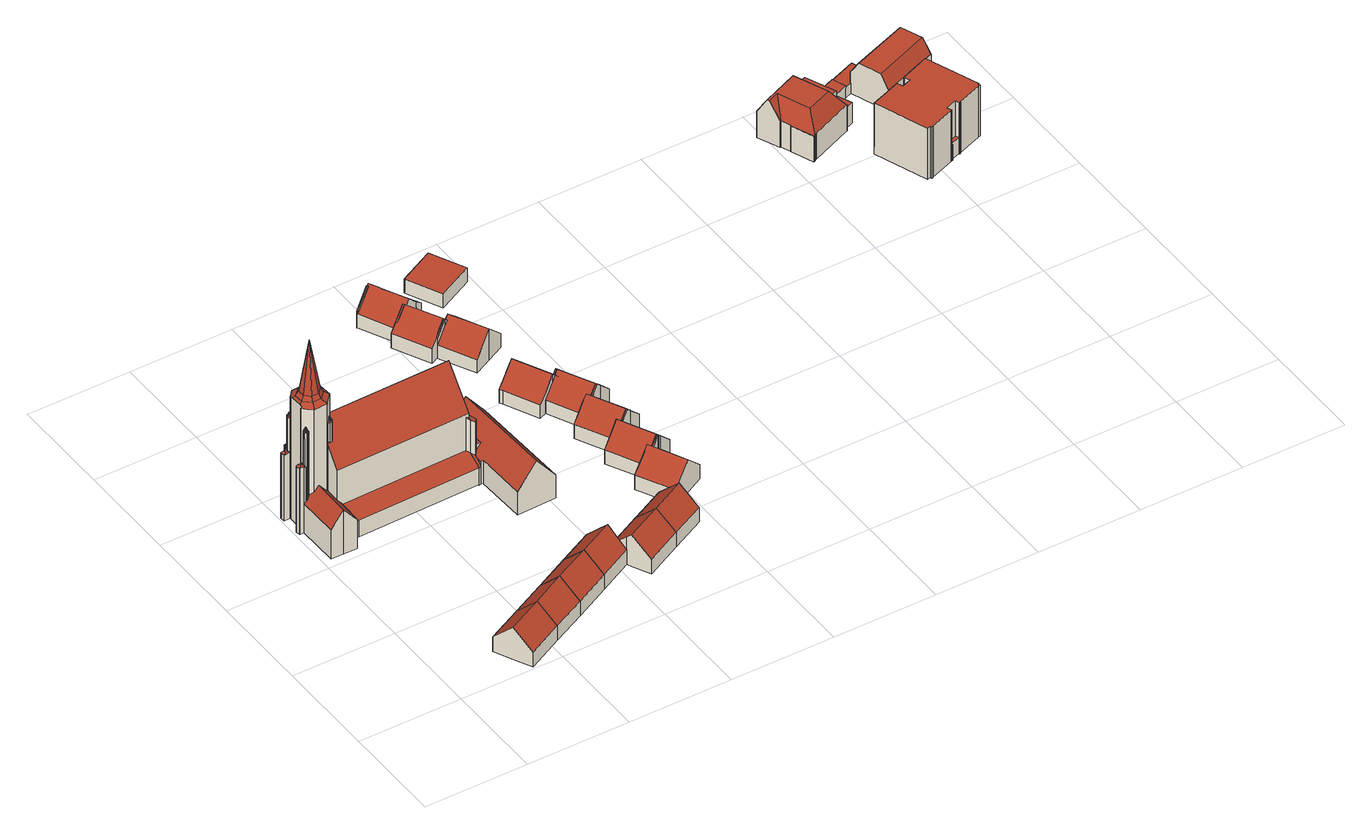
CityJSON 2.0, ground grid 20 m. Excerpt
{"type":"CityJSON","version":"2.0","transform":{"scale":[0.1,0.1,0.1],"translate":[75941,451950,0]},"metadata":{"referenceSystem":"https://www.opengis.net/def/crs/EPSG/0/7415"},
"CityObjects":{
"building1":{"type":"Building","attributes":{"Volume":294.52,"Dakoppervlakte":83.35,"Muuroppervlakte":123.21,"Vloeroppervlakte":59.95,"hoogte_Z_max_in_m_NAP":7.8,"GEB_DOEL":"woonfunctie","dateOfConstruction":"1976-01-01","measuredHeight":6.77},"geometry":[{"type":"Solid","lod":"2","boundaries":[[[[0,1,2,3,4,5]],[[6,7,8,9]],[[7,6,10,11]],[[0,5,11,10]],[[3,2,9,8]],[[9,2,1,6]],[[4,3,8,7,11,5]],[[1,0,10,6]]]],"semantics":{"surfaces":[{"type":"GroundSurface"},{"type":"RoofSurface"},{"type":"WallSurface"}],"values":[[0,1,1,2,2,2,2,2]]}}]},
"building2":{"type":"Building","attributes":{"Volume":281.11,"Dakoppervlakte":79.63,"Muuroppervlakte":120.94,"Vloeroppervlakte":57.27,"hoogte_Z_max_in_m_NAP":7.8,"GEB_DOEL":"woonfunctie","dateOfConstruction":"1976-01-01","measuredHeight":6.76},"geometry":[{"type":"Solid","lod":"2","boundaries":[[[[0,12,13,14,2,1]],[[15,16,6,9]],[[6,16,17,10]],[[2,14,15,9]],[[12,0,10,17]],[[10,0,1,6]],[[15,14,13,12,17,16]],[[1,2,9,6]]]],"semantics":{"surfaces":[{"type":"GroundSurface"},{"type":"RoofSurface"},{"type":"WallSurface"}],"values":[[0,1,1,2,2,2,2,2]]}}]},
"building3":{"type":"Building","attributes":{"Volume":6529.02,"Dakoppervlakte":745.97,"Muuroppervlakte":1691.98,"Vloeroppervlakte":453.78,"hoogte_Z_max_in_m_NAP":39.44,"GEB_DOEL":"bijeenkomstfunctie","dateOfConstruction":"1230-01-01","measuredHeight":38.16},"geometry":[{"type":"MultiSurface","lod":"2","boundaries":[[[18,19,20,21,22,23,24,25,26,27,28,29,30,31,32,33,34,35,36,37,38,39,40,41,42,43,44,45,46,47,48,49,50,51,52,53,54,55,56,57,58,59,60,61,62,63,64,65,66,67,68,69,70,71,72,73,74,75,76,77,78,79,80,81,82,83,84,85,86,87,88,89,90,91,92,93,94]],[[95,96,97,98,99,100,101,102,103,104,105,106,107]],[[108,109,110,111,112,113,114,115,116,117,118,119,120,121,122,101,100]],[[123,124,110,109,125,126,127,128,129,130,131,132,133]],[[134,135,136,137,138,139,140,141,142,143]],[[144,145,146,147]],[[148,149,150,151]],[[152,153,154,155,156,157,158,159,160,161]],[[162,163,164,165]],[[166,167,168,169]],[[170,171,172,173,174,175,176,177,178,179]],[[180,181,182,183]],[[184,185,186,187]],[[188,189,190,191,192,193,194,195,196,197]],[[198,199,200,201]],[[202,203,204,205]],[[206,207,208,209,210,211,212,213]],[[214,215,216,217,218]],[[219,220,221,222,223,224,225,226,227,228]],[[229,230,231,232]],[[233,234,235,236,237,238,239,240,241]],[[242,243,244,245]],[[246,247,248,249]],[[250,251,252,253,254,255,256]],[[257,258,259]],[[260,261,262,263]],[[264,265,261,260,266,267,268]],[[265,269,270,261]],[[271,272,273,274]],[[275,276,272,271]],[[277,276,275]],[[278,279,275,271]],[[280,281,282,262]],[[263,262,282,283,284,285,286,287,288]],[[269,277,270]],[[270,277,280]],[[270,280,262,261]],[[280,277,281]],[[272,265,264,273]],[[276,269,265,272]],[[276,277,269]],[[277,275,279]],[[281,277,289]],[[289,277,279]],[[281,289,290,282]],[[283,282,290,291]],[[290,289,279,278]],[[291,290,278,292,293,294]],[[278,271,274,292]],[[295,296,297,298]],[[295,299,296]],[[295,300,299]],[[301,302,303,300]],[[298,297,304,305]],[[306,307,308,309]],[[298,305,308,307]],[[310,306,309,311]],[[295,306,310]],[[307,306,295]],[[307,295,298]],[[301,310,311,302]],[[301,295,310]],[[295,301,300]],[[312,313,314,315]],[[316,317,318]],[[318,315,314,316]],[[319,320,321,317]],[[322,318,321]],[[321,318,317]],[[315,318,323]],[[323,324,312,315]],[[318,325,326]],[[323,318,326]],[[327,328,326,325]],[[323,326,328,324]],[[322,321,320,329]],[[325,322,329,327]],[[325,318,322]],[[330,331,332,333,334,335,336]],[[337,338,330,336,339]],[[340,341,342,343,344,332,331,345]],[[337,346,347,340,345,338]],[[338,345,331,330]],[[348,349,350,351]],[[352,353,354,355]],[[353,356,354]],[[353,357,356]],[[357,358,356]],[[356,358,350,349]],[[359,356,360]],[[359,360,361,362]],[[349,360,356]],[[348,361,360,349]],[[363,355,354,364]],[[363,364,359,362]],[[354,356,364]],[[356,359,364]],[[365,366,367,368,369,370,371,372]],[[373,374,375]],[[376,377,378,379]],[[380,381,382,383,384,374,373]],[[385,386,387,388,389,390]],[[390,389,383,382]],[[391,385,390,382,381]],[[389,388,384,383]],[[392,393,394,395,396]],[[397,395,398]],[[398,399,397]],[[400,401,402,403]],[[397,399,400,403]],[[404,405,406,407,408,409,410,411]],[[397,412,396]],[[408,407,397]],[[412,397,407]],[[392,396,412,413]],[[396,395,397]],[[408,397,403]],[[409,408,403,402]],[[367,414,415,416,368]],[[368,416,417,369]],[[418,419,420,421,422,423,424,425,426]],[[427,428,429,419,418,430,431,432,433]],[[434,435,413,412,407,406]],[[72,71,111,110]],[[111,71,70,112]],[[112,70,69,113]],[[98,97,425,424]],[[108,100,99,258,26,25,24]],[[93,92,155,129,128,140]],[[89,88,192,131,130,158]],[[84,174,133,132,195,85]],[[110,124,246,73,72]],[[137,19,18,138]],[[138,18,94,139]],[[140,139,94,93]],[[149,148,147,146]],[[142,141,144,147,148]],[[146,145,136,135,149]],[[151,143,142,148]],[[149,135,134,150]],[[134,143,151,150]],[[136,145,144,141,140,128,127,137]],[[91,156,155,92]],[[90,157,156,91]],[[89,158,157,90]],[[163,162,169,168]],[[165,161,160,162]],[[152,164,163,153]],[[161,165,164,152]],[[166,159,158,130,129,155,154,167]],[[169,162,160,159,166]],[[153,163,168,167,154]],[[175,174,84,83]],[[82,176,175,83]],[[176,82,81,177]],[[181,180,187,186]],[[183,170,179,180]],[[181,172,171,182]],[[183,182,171,170]],[[187,180,179,178,184]],[[173,172,181,186,185]],[[173,185,184,178,177,123,133,174]],[[192,88,87,193]],[[87,86,194,193]],[[86,85,195,194]],[[199,198,203,202]],[[201,188,197,198]],[[190,189,200,199]],[[188,201,200,189]],[[196,195,132,131,192,191,205,204]],[[203,198,197,196,204]],[[190,199,202,205,191]],[[212,23,22,213]],[[206,213,22,21]],[[207,206,21,20]],[[229,222,221,230]],[[230,221,220,231]],[[229,232,223,222]],[[215,232,231,216]],[[216,231,220,219,217]],[[224,223,232,215,214]],[[226,225,211,210]],[[210,209,227,226]],[[227,209,208,228]],[[214,218,125,109,108,24,23,212,211,225,224]],[[127,126,125,218,217,219,228,208,207,20,19,137]],[[234,80,79,235]],[[237,236,235,79,78,77]],[[77,76,238,237]],[[238,76,75,239]],[[243,239,75,74,244]],[[249,244,74,73,246]],[[249,248,245,244]],[[242,245,241,240]],[[240,239,243,242]],[[248,247,233,241,245]],[[123,177,81,80,234,233,247,246,124]],[[31,30,255,254,436,32]],[[250,256,255,30,29,28]],[[251,250,28,27]],[[257,251,27,26,258]],[[259,252,251,257]],[[35,34,420,419]],[[436,254,422,421]],[[429,428,437,38,37,36]],[[419,429,36,35]],[[68,67,66,438,284,283,291]],[[65,415,285,284,438,66]],[[414,366,365,401,286,285,415]],[[49,48,439,288,287,384]],[[439,48,47,46,45,440,266,260,263,288]],[[267,266,440,45,44,339]],[[291,294,113,69,68]],[[39,38,437,341,340,40]],[[428,342,341,437]],[[346,42,41,347]],[[340,347,41,40]],[[344,362,361,333,332]],[[334,333,361,348]],[[43,42,346,337,339,44]],[[348,351,335,334]],[[60,59,370,369]],[[53,52,386,385,391,54]],[[386,52,51,387]],[[384,388,387,51,50,49]],[[61,60,369,417,378]],[[379,64,63,376]],[[63,62,377,376]],[[62,61,378,377]],[[379,378,417,416]],[[366,414,367]],[[395,394,393,375,374,384,287,286,401,400,399,398]],[[392,380,373,375,393]],[[365,372,402,401]],[[409,402,372,371]],[[410,409,371,370]],[[381,380,392,413]],[[391,381,413,435]],[[434,55,54,391,435]],[[434,406,405,57,56,55]],[[411,410,59,58,57,405,404]],[[64,379,416,415,65]],[[358,357,353,352,431,430,264,268,267,339,336,335,351,350]],[[426,273,264,430,418]],[[343,342,428,427]],[[355,363,433,432]],[[433,363,362,344,343,427]],[[352,355,432,431]],[[420,34,33,32,436,421]],[[252,259,258,99,98,424,423,253]],[[274,102,101,122,292]],[[113,294,293,317,316,314,313,114]],[[106,105,311,309]],[[104,302,311,105]],[[104,103,303,302]],[[329,320,120,119]],[[327,329,119,118]],[[328,327,118,117]],[[116,324,328,117]],[[116,115,312,324]],[[115,114,313,312]],[[320,319,121,120]],[[303,103,102,274,273,426,425,97,96,304,297,296,299,300]],[[106,309,308,107]],[[308,305,95,107]],[[304,96,95,305]],[[423,422,254,253]],[[317,293,292,122,121,319]]],"semantics":{"surfaces":[{"type":"GroundSurface"},{"type":"RoofSurface"},{"type":"WallSurface"}],"values":[0,1,1,1,1,1,1,1,1,1,1,1,1,1,1,1,1,1,1,1,1,1,1,1,1,1,1,1,1,1,1,1,1,1,1,1,1,1,1,1,1,1,1,1,1,1,1,1,1,1,1,1,1,1,1,1,1,1,1,1,1,1,1,1,1,1,1,1,1,1,1,1,1,1,1,1,1,1,1,1,1,1,1,1,1,1,1,1,1,1,1,1,1,1,1,1,1,1,1,1,1,1,1,1,1,1,1,1,1,1,1,1,1,1,1,1,1,1,1,1,1,1,1,2,2,2,2,2,2,2,2,2,2,2,2,2,2,2,2,2,2,2,2,2,2,2,2,2,2,2,2,2,2,2,2,2,2,2,2,2,2,2,2,2,2,2,2,2,2,2,2,2,2,2,2,2,2,2,2,2,2,2,2,2,2,2,2,2,2,2,2,2,2,2,2,2,2,2,2,2,2,2,2,2,2,2,2,2,2,2,2,2,2,2,2,2,2,2,2,2,2,2,2,2,2,2,2,2,2,2,2,2,2,2,2,2,2,2,2,2,2,2,2,2,2,2,2,2,2,2,2,2,2,2,2,2,2,2,2,2,2,2,2,2,2,2,2,2]}}]},
"building4":{"type":"Building","attributes":{"Volume":293.75,"Dakoppervlakte":83.19,"Muuroppervlakte":123.01,"Vloeroppervlakte":59.83,"hoogte_Z_max_in_m_NAP":7.8,"GEB_DOEL":"woonfunctie","dateOfConstruction":"1976-01-01","measuredHeight":6.77},"geometry":[{"type":"Solid","lod":"2","boundaries":[[[[12,441,442,443,14,13]],[[444,16,15,445]],[[444,446,17,16]],[[14,443,445,15]],[[441,12,17,446]],[[17,12,13,16]],[[446,444,445,443,442,441]],[[13,14,15,16]]]],"semantics":{"surfaces":[{"type":"GroundSurface"},{"type":"RoofSurface"},{"type":"WallSurface"}],"values":[[0,1,1,2,2,2,2,2]]}}]},
"building5":{"type":"Building","attributes":{"Volume":284.57,"Dakoppervlakte":80.64,"Muuroppervlakte":120.91,"Vloeroppervlakte":57.99,"hoogte_Z_max_in_m_NAP":7.8,"GEB_DOEL":"woonfunctie","dateOfConstruction":"1976-01-01","measuredHeight":6.76},"geometry":[{"type":"Solid","lod":"2","boundaries":[[[[447,443,442,441,448,449,450]],[[451,444,445,452,453]],[[446,444,451,454]],[[449,448,454,451]],[[441,446,454,448]],[[443,447,452,445]],[[453,452,447,450]],[[451,453,450,449]],[[444,446,441,442,443,445]]]],"semantics":{"surfaces":[{"type":"GroundSurface"},{"type":"RoofSurface"},{"type":"WallSurface"}],"values":[[0,1,1,2,2,2,2,2,2]]}}]},
"building6":{"type":"Building","attributes":{"Volume":1219.48,"Dakoppervlakte":251.03,"Muuroppervlakte":422.34,"Vloeroppervlakte":164.25,"hoogte_Z_max_in_m_NAP":13.92,"GEB_DOEL":"industriefunctie","dateOfConstruction":"1977-01-01","measuredHeight":12.84},"geometry":[{"type":"Solid","lod":"2","boundaries":[[[[455,456,457,458,459,460,461,462,463,464,465,466,467,468,469,470,471,472,473,474,475]],[[476,477,478,479,480,481,482]],[[482,483,484,485,486,487,488,489,490,491,492,493,476]],[[493,492,494,495]],[[496,497,498,499]],[[500,501,502,503]],[[504,505,506,507]],[[483,508,509,510,511,512,513,514,515,484]],[[516,517,518,519]],[[520,251,250,521,488]],[[522,523,257,524]],[[459,458,481,480]],[[473,472,490,489,521]],[[490,472,471,491]],[[494,492,491,471,470,469]],[[494,469,468,495]],[[476,493,495,468,467,466]],[[462,461,498,497,505]],[[502,465,464,503]],[[463,500,503,464]],[[505,504,500,463,462]],[[496,506,505,497]],[[477,476,466,465,502,501]],[[480,479,506,496,499]],[[460,459,480,499,498,461]],[[479,478,507,506]],[[517,509,512,518]],[[513,512,509,508,481,458,457,456,455]],[[519,511,510,516]],[[517,516,510,509]],[[512,511,519,518]],[[474,250,251,475]],[[521,250,474,473]],[[455,475,251,257,523,513]],[[522,514,513,523]],[[521,489,488]],[[481,508,483,482]],[[515,485,484]],[[487,520,488]],[[522,524,486,485,515,514]],[[524,257,251,520,487,486]],[[477,501,500,504,507,478]]]],"semantics":{"surfaces":[{"type":"GroundSurface"},{"type":"RoofSurface"},{"type":"WallSurface"}],"values":[[0,1,1,1,1,1,1,1,1,1,1,2,2,2,2,2,2,2,2,2,2,2,2,2,2,2,2,2,2,2,2,2,2,2,2,2,2,2,2,2,2,2]]}}]},
"building7":{"type":"Building","attributes":{"Volume":298.36,"Dakoppervlakte":85.12,"Muuroppervlakte":122.32,"Vloeroppervlakte":61.38,"hoogte_Z_max_in_m_NAP":7.75,"GEB_DOEL":"woonfunctie","dateOfConstruction":"1976-01-01","measuredHeight":6.7},"geometry":[{"type":"Solid","lod":"2","boundaries":[[[[447,450,525,526,527,528,529]],[[530,531,532,533]],[[533,532,534,535,536]],[[526,525,534,532]],[[525,450,535,534]],[[536,447,529,528,530,533]],[[528,527,531,530]],[[531,527,526,532]],[[536,535,450,447]]]],"semantics":{"surfaces":[{"type":"GroundSurface"},{"type":"RoofSurface"},{"type":"WallSurface"}],"values":[[0,1,1,2,2,2,2,2,2]]}}]},
"building8":{"type":"Building","attributes":{"Volume":279.11,"Dakoppervlakte":79.2,"Muuroppervlakte":120.31,"Vloeroppervlakte":57.12,"hoogte_Z_max_in_m_NAP":7.75,"GEB_DOEL":"woonfunctie","dateOfConstruction":"1976-01-01","measuredHeight":6.74},"geometry":[{"type":"Solid","lod":"2","boundaries":[[[[537,527,526,525,538,539]],[[540,532,531,541]],[[540,542,534,532]],[[527,537,541,531]],[[538,525,534,542]],[[534,525,526,532]],[[539,538,542,540,541,537]],[[526,527,531,532]]]],"semantics":{"surfaces":[{"type":"GroundSurface"},{"type":"RoofSurface"},{"type":"WallSurface"}],"values":[[0,1,1,2,2,2,2,2]]}}]},
"building9":{"type":"Building","attributes":{"Volume":298.87,"Dakoppervlakte":83.61,"Muuroppervlakte":129.94,"Vloeroppervlakte":60.44,"hoogte_Z_max_in_m_NAP":7.81,"GEB_DOEL":"woonfunctie","dateOfConstruction":"1976-01-01","measuredHeight":6.79},"geometry":[{"type":"Solid","lod":"2","boundaries":[[[[543,544,545,546,547,548,549,550,551,552,553,554]],[[555,556,557,558,559,560,561]],[[555,561,562,563,564,565,566,567,568]],[[569,570,568,567]],[[557,543,554,553,552,560,559,558]],[[562,561,560,552,551,550]],[[562,550,549,548,564,563]],[[544,543,557,556,571,545]],[[555,568,565,564,548,547,546,572]],[[569,567,566]],[[565,570,569,566]],[[570,565,568]],[[555,572,546,545,571,556]]]],"semantics":{"surfaces":[{"type":"GroundSurface"},{"type":"RoofSurface"},{"type":"WallSurface"}],"values":[[0,1,1,1,2,2,2,2,2,2,2,2,2]]}}]},
"building10":{"type":"Building","attributes":{"Volume":274.55,"Dakoppervlakte":79.11,"Muuroppervlakte":122.18,"Vloeroppervlakte":57.22,"hoogte_Z_max_in_m_NAP":7.74,"GEB_DOEL":"woonfunctie","dateOfConstruction":"1976-01-01","measuredHeight":6.66},"geometry":[{"type":"Solid","lod":"2","boundaries":[[[[573,574,575,576,577,578,579,580,581,582]],[[583,584,585,586]],[[587,588,589,590,591,592,586,585]],[[587,573,582,588]],[[581,589,588,582]],[[589,581,580,590]],[[591,590,580,579]],[[591,579,578,592]],[[577,576,583,586,592,578]],[[583,576,575,584]],[[585,584,575,574]],[[573,587,585,574]]]],"semantics":{"surfaces":[{"type":"GroundSurface"},{"type":"RoofSurface"},{"type":"WallSurface"}],"values":[[0,1,1,2,2,2,2,2,2,2,2,2]]}}]},
"building11":{"type":"Building","attributes":{"Volume":290.6,"Dakoppervlakte":83.25,"Muuroppervlakte":132.94,"Vloeroppervlakte":59.49,"hoogte_Z_max_in_m_NAP":7.81,"GEB_DOEL":"woonfunctie","dateOfConstruction":"1976-01-01","measuredHeight":6.75},"geometry":[{"type":"Solid","lod":"2","boundaries":[[[[593,594,595,596,597,598,599,600,601,602,603,604]],[[605,606,571,570,607]],[[608,607,570,609,610,611,612,613]],[[614,615,608,613]],[[615,614,616,617,618]],[[597,596,605,607,619]],[[596,595,606,605]],[[595,594,571,606]],[[609,604,603,610]],[[603,602,611,610]],[[612,611,602,601,600,620]],[[615,621,608]],[[616,612,620,617]],[[600,599,622,618,617,620]],[[621,615,618,622]],[[607,608,621,622,599,598,597,619]],[[616,614,613,612]],[[571,594,593,604,609,570]]]],"semantics":{"surfaces":[{"type":"GroundSurface"},{"type":"RoofSurface"},{"type":"WallSurface"}],"values":[[0,1,1,1,1,2,2,2,2,2,2,2,2,2,2,2,2,2]]}}]},
"building12":{"type":"Building","attributes":{"Volume":293.32,"Dakoppervlakte":84.14,"Muuroppervlakte":132.71,"Vloeroppervlakte":60.63,"hoogte_Z_max_in_m_NAP":7.77,"GEB_DOEL":"woonfunctie","dateOfConstruction":"1976-01-01","measuredHeight":6.67},"geometry":[{"type":"Solid","lod":"2","boundaries":[[[[623,624,625,626,627,628,629,630,631,632,633,634,575,574,573,582]],[[635,636,637,638,639,640,641,642,643]],[[644,645,646,647,642,641,648,649]],[[650,651,635,643]],[[651,650,652,653,654]],[[655,585,640,639]],[[587,585,655,588]],[[636,656,624,623,582,637]],[[640,657,658,573,574,575,584,648,641]],[[633,632,644,649]],[[644,632,631,645]],[[631,630,646,645]],[[659,652,650,660]],[[625,624,656,653,652,659]],[[650,643,660]],[[625,659,660,643,642,661,627,626]],[[646,630,629,628,662,647]],[[627,661,642,647,662,628]],[[654,636,635,651]],[[657,640,585]],[[582,573,658,587,588,637]],[[585,587,658,657]],[[649,648,584,575,634,633]],[[655,639,638]],[[655,638,637,588]],[[653,656,636,654]]]],"semantics":{"surfaces":[{"type":"GroundSurface"},{"type":"RoofSurface"},{"type":"WallSurface"}],"values":[[0,1,1,1,1,1,1,2,2,2,2,2,2,2,2,2,2,2,2,2,2,2,2,2,2,2]]}}]},
"building13":{"type":"Building","attributes":{"Volume":290.94,"Dakoppervlakte":84.76,"Muuroppervlakte":127.79,"Vloeroppervlakte":60.59,"hoogte_Z_max_in_m_NAP":7.8,"GEB_DOEL":"woonfunctie","dateOfConstruction":"1976-01-01","measuredHeight":6.68},"geometry":[{"type":"Solid","lod":"2","boundaries":[[[[663,664,665,666,667,668,669,670,671,672,673,674,675]],[[676,677,678,679,680,681,682,683]],[[684,685,683,682,686,687,688,689]],[[690,691,687,686]],[[692,691,690,693,694]],[[675,695,686,682,696,663]],[[685,684,689,672,671,670]],[[678,667,666,679]],[[679,666,665,680]],[[681,680,665,664,663,696,682]],[[693,690,695,675,674]],[[674,673,694,693]],[[692,694,673,672,689]],[[690,686,695]],[[687,691,692,689,688]],[[669,668,667,678,677,676,683,685,670]]]],"semantics":{"surfaces":[{"type":"GroundSurface"},{"type":"RoofSurface"},{"type":"WallSurface"}],"values":[[0,1,1,1,1,2,2,2,2,2,2,2,2,2,2,2]]}}]},
"building14":{"type":"Building","attributes":{"Volume":292.48,"Dakoppervlakte":83.21,"Muuroppervlakte":134.23,"Vloeroppervlakte":59.44,"hoogte_Z_max_in_m_NAP":7.8,"GEB_DOEL":"woonfunctie","dateOfConstruction":"1976-01-01","measuredHeight":6.79},"geometry":[{"type":"Solid","lod":"2","boundaries":[[[[697,698,699,700,701,702,703,704,705,706,707,708]],[[615,709,710,711,712]],[[713,709,615,618,617,714,715,716]],[[717,718,713,716]],[[718,717,719,720,721]],[[703,702,618,615]],[[618,702,701,617]],[[701,700,714,617]],[[706,705,711,710]],[[705,704,712,711]],[[703,615,712,704]],[[722,713,718]],[[723,720,719,715]],[[720,723,698,697,724,721]],[[718,721,724,722]],[[713,722,724,697,708,707,706,710,709]],[[719,717,716,715]],[[714,700,699,698,723,715]]]],"semantics":{"surfaces":[{"type":"GroundSurface"},{"type":"RoofSurface"},{"type":"WallSurface"}],"values":[[0,1,1,1,1,2,2,2,2,2,2,2,2,2,2,2,2,2]]}}]},
"building15":{"type":"Building","attributes":{"Volume":288.72,"Dakoppervlakte":84.56,"Muuroppervlakte":126.87,"Vloeroppervlakte":60.58,"hoogte_Z_max_in_m_NAP":7.74,"GEB_DOEL":"woonfunctie","dateOfConstruction":"1976-01-01","measuredHeight":6.63},"geometry":[{"type":"MultiSurface","lod":"2","boundaries":[[[725,726,727,728,729,579,578,577,730,576,731]],[[732,733,734,735,736,737,738]],[[739,740,741,738,737]],[[742,733,732,586]],[[592,591,743,742,586]],[[727,726,739,737]],[[726,725,740,739]],[[727,737,736,728]],[[744,592,586,745]],[[592,744,578,579,746,591]],[[591,746,735,743]],[[583,741,740,725,731,576]],[[583,576,730,578,744,745,732,738,741]],[[742,743,735,734]],[[734,733,742]],[[732,745,586]],[[735,746,579,729,728,736]]],"semantics":{"surfaces":[{"type":"GroundSurface"},{"type":"RoofSurface"},{"type":"WallSurface"}],"values":[0,1,1,1,1,2,2,2,2,2,2,2,2,2,2,2,2]}}]},
"building16":{"type":"Building","attributes":{"Volume":278.33,"Dakoppervlakte":81.21,"Muuroppervlakte":121.22,"Vloeroppervlakte":57.91,"hoogte_Z_max_in_m_NAP":7.8,"GEB_DOEL":"woonfunctie","dateOfConstruction":"1976-01-01","measuredHeight":6.72},"geometry":[{"type":"Solid","lod":"2","boundaries":[[[[747,748,749,750,751,664,675,674,673,752]],[[694,693,690,718,721,720,753,754]],[[755,756,718,690]],[[721,749,748,720]],[[748,747,753,720]],[[747,752,754,753]],[[694,754,752,673]],[[694,673,674,693]],[[675,664,755,690,693,674]],[[664,751,756,755]],[[750,718,756,751]],[[750,749,721,718]]]],"semantics":{"surfaces":[{"type":"GroundSurface"},{"type":"RoofSurface"},{"type":"WallSurface"}],"values":[[0,1,1,2,2,2,2,2,2,2,2,2]]}}]},
"building17":{"type":"Building","attributes":{"Volume":171.25,"Dakoppervlakte":57.88,"Muuroppervlakte":90.06,"Vloeroppervlakte":57.88,"hoogte_Z_max_in_m_NAP":3.99,"GEB_DOEL":"woonfunctie","dateOfConstruction":"1976-01-01","measuredHeight":2.96},"geometry":[{"type":"Solid","lod":"2","boundaries":[[[[757,758,759,760,761]],[[762,763,764,765,766]],[[762,766,759,758]],[[758,757,763,762]],[[765,764,763,757,761,760]],[[760,759,766,765]]]],"semantics":{"surfaces":[{"type":"GroundSurface"},{"type":"RoofSurface"},{"type":"WallSurface"}],"values":[[0,1,2,2,2,2]]}}]},
"building18":{"type":"Building","attributes":{"Volume":1659.96,"Dakoppervlakte":345.92,"Muuroppervlakte":520.89,"Vloeroppervlakte":254.27,"hoogte_Z_max_in_m_NAP":9.61,"GEB_DOEL":"overige gebruiksfunctie - woonfunctie","dateOfConstruction":"1925-01-01","measuredHeight":9.02},"geometry":[{"type":"Solid","lod":"2","boundaries":[[[[767,768,769,770,771,772,773,774,775,776,777,778,779,780,781,782,783,784,785,786,787,788,789,790,791,792,793,794,795,796,797,798,799,800,801,802,803,804,805,806,807,808,809,810]],[[811,812,813,814,815]],[[816,817,815,814]],[[818,813,812,819]],[[819,820,821,822,823,818]],[[824,825,826,827,828,829,830,831,832,833]],[[834,835,824,833,836,837,838,839,840,828,827]],[[841,842,843]],[[844,845,846,843,842,847,848]],[[830,849,850,844,848,831]],[[851,845,844,850,852]],[[831,848,847,853,854,832]],[[830,829,855,856,849]],[[857,858,859,860,861,862,863]],[[864,865,866,867,868,869,870,871,872]],[[873,874,875,876,871]],[[877,878,879,880]],[[825,881,882,826]],[[816,798,797,817]],[[793,792,820,819,812,811,815,817,797,796,795,794]],[[791,821,820,792]],[[791,790,857,822,821]],[[853,847,769,768]],[[854,853,768,767]],[[810,832,854,767]],[[810,833,832]],[[810,809,836,833]],[[808,837,836,809]],[[838,837,808,807,874]],[[783,782,840,839,869]],[[840,782,781,828]],[[781,780,779,855,829,828]],[[779,778,856,855]],[[852,850,849,856,778,777,776,775]],[[851,852,775,774]],[[773,846,845,851,774]],[[843,846,773,772]],[[843,772,771,841]],[[769,847,842,841,771,770]],[[789,788,859,858]],[[802,862,861,803]],[[858,857,790,789]],[[786,866,865,877]],[[868,867,866,786,785,784]],[[869,868,784,783]],[[806,805,872,876,875]],[[875,874,807,806]],[[870,873,871]],[[878,864,872,805,804]],[[876,872,871]],[[803,879,878,804]],[[787,786,877,880,860]],[[864,878,877,865]],[[880,879,803,861,860]],[[874,873,870,869,839,838]],[[857,863,823,822]],[[813,818,823,863,862,802,801,800,799,814]],[[816,814,799,798]],[[859,788,787,860]],[[835,881,825,824]],[[882,881,835,834]],[[882,834,827,826]]]],"semantics":{"surfaces":[{"type":"GroundSurface"},{"type":"RoofSurface"},{"type":"WallSurface"}],"values":[[0,1,1,1,1,1,1,1,1,1,1,1,1,1,1,1,1,1,2,2,2,2,2,2,2,2,2,2,2,2,2,2,2,2,2,2,2,2,2,2,2,2,2,2,2,2,2,2,2,2,2,2,2,2,2,2,2,2,2,2,2,2]]}}]},
"building19":{"type":"Building","attributes":{"Volume":1734.96,"Dakoppervlakte":164.66,"Muuroppervlakte":608.67,"Vloeroppervlakte":164.66,"hoogte_Z_max_in_m_NAP":11.64,"GEB_DOEL":"overige gebruiksfunctie - woonfunctie","dateOfConstruction":"1960-01-01","measuredHeight":10.99},"geometry":[{"type":"Solid","lod":"2","boundaries":[[[[883,884,885,886,887,888,889,890,891,892,893,894,895,896,897,898,899,900,901,902,903,904,905,906,907,908,909]],[[910,911,912,913,914,915,916,917,918,919,920,921,922,923,924,925,926,927,928,929,930,931,932,933,934,935,936]],[[937,938,939]],[[940,941,939,942,943,944]],[[945,946,947,948,949,950,951,952]],[[900,927,926,901]],[[928,927,900,899,952]],[[933,895,894,934]],[[894,893,935,934]],[[935,893,892,891,910,936]],[[911,910,891,890]],[[911,890,889,912]],[[889,888,913,912]],[[888,887,914,913]],[[915,914,887,886,944]],[[918,939,883,939]],[[908,907,920,919,938]],[[907,906,921,920]],[[906,905,922,921]],[[924,923,904,903]],[[902,925,924,903]],[[926,925,902,901]],[[883,909,937,939]],[[908,938,937,909]],[[918,939,938,919]],[[944,886,885,940]],[[940,885,884,941]],[[883,939,941,884]],[[915,944,943,916]],[[943,942,917,916]],[[917,942,939,918]],[[952,899,898,945]],[[898,897,946,945]],[[946,897,896,947]],[[928,952,951,929]],[[950,930,929,951]],[[950,949,931,930]],[[931,949,948,932]],[[948,947,896,895,933,932]],[[905,904,923,922]]]],"semantics":{"surfaces":[{"type":"GroundSurface"},{"type":"RoofSurface"},{"type":"WallSurface"}],"values":[[0,1,1,1,1,2,2,2,2,2,2,2,2,2,2,2,2,2,2,2,2,2,2,2,2,2,2,2,2,2,2,2,2,2,2,2,2,2,2,2]]}}]}
},
"vertices":[
[177,105,10],[195,70,10],[212,36,10],[142,1,10],[125,35,10],[108,70,10],[195,70,78],[125,35,78],[142,1,41],[212,36,41],[177,105,41],[108,70,41],
[244,138,10],[261,104,10],[278,69,10],[278,69,41],[261,104,78],[244,138,41],
[267,596,13],[268,581,13],[301,582,13],[319,600,13],[331,588,13],[314,571,13],[315,550,13],[317,525,13],[319,468,13],[319,463,13],[320,438,13],[104,434,13],[81,433,13],[65,433,13],[63,433,13],[63,431,13],[63,410,13],[37,410,13],[12,410,13],[11,490,13],[11,491,13],[9,491,13],[4,491,13],[3,491,13],[2,500,13],[3,500,13],[11,501,13],[14,501,13],[14,506,13],[13,527,13],[13,534,13],[12,534,13],[2,534,13],[1,534,13],[0,543,13],[1,543,13],[12,544,13],[13,544,13],[13,545,13],[13,546,13],[14,546,13],[15,546,13],[15,552,13],[15,556,13],[15,558,13],[24,558,13],[24,556,13],[24,548,13],[24,546,13],[27,546,13],[49,546,13],[56,546,13],[57,546,13],[57,575,13],[61,575,13],[61,576,13],[61,582,13],[60,588,13],[60,591,13],[64,591,13],[66,591,13],[96,592,13],[96,577,13],[109,577,13],[108,593,13],[119,593,13],[120,578,13],[159,579,13],[158,595,13],[169,595,13],[169,579,13],[208,580,13],[208,595,13],[218,595,13],[218,580,13],[257,580,13],[257,596,13],[60,493,185],[60,494,185],[58,491,182],[58,463,145],[319,468,145],[317,525,219],[71,520,219],[71,506,202],[66,500,194],[68,498,191],[69,495,186],[67,492,182],[63,491,182],[315,550,187],[314,580,147],[61,575,147],[57,575,147],[57,546,186],[56,546,185],[58,543,189],[58,544,187],[61,547,183],[64,548,183],[67,546,186],[68,542,191],[65,539,195],[63,539,195],[70,532,203],[109,577,147],[61,576,147],[314,582,147],[301,582,147],[268,581,147],[257,580,147],[218,580,147],[208,580,147],[169,579,147],[159,579,147],[120,578,147],[266,592,22],[266,587,22],[267,581,22],[268,581,22],[267,596,22],[257,596,22],[257,580,22],[259,580,22],[258,587,22],[258,592,22],[259,580,131],[267,581,131],[266,587,122],[258,587,122],[258,587,107],[266,587,107],[266,592,98],[258,592,98],[217,591,22],[217,586,22],[217,580,22],[218,580,22],[218,595,22],[208,595,22],[208,580,22],[209,580,22],[209,586,22],[209,591,22],[209,586,107],[217,586,107],[217,591,98],[209,591,98],[209,580,130],[217,580,130],[217,586,122],[209,586,122],[109,590,22],[117,590,22],[117,584,22],[118,578,22],[120,578,22],[119,593,22],[108,593,22],[109,577,22],[110,577,22],[109,584,22],[109,584,109],[117,584,109],[117,590,98],[109,590,98],[110,577,132],[118,578,132],[117,584,124],[109,584,124],[160,590,22],[168,590,22],[168,585,22],[168,579,22],[169,579,22],[169,595,22],[158,595,22],[159,579,22],[160,579,22],[160,585,22],[160,585,107],[168,585,107],[168,590,98],[160,590,98],[168,585,122],[160,585,122],[160,579,130],[168,579,130],[319,600,22],[301,582,22],[305,582,22],[320,597,22],[328,589,22],[314,574,22],[314,571,22],[331,588,22],[314,575,139],[325,587,130],[318,593,130],[307,582,139],[314,582,137],[307,582,58],[318,593,58],[320,595,58],[327,588,57],[325,587,57],[314,575,57],[314,574,57],[328,589,57],[320,597,58],[305,582,58],[327,588,100],[320,595,100],[318,593,101],[325,587,101],[67,576,64],[96,577,64],[96,592,46],[66,591,47],[64,591,47],[60,591,47],[60,588,51],[66,588,51],[67,582,57],[66,588,98],[60,588,98],[61,582,107],[67,582,107],[61,576,130],[67,576,130],[67,582,122],[61,582,122],[320,438,49],[319,463,64],[313,468,68],[65,463,68],[65,433,48],[81,433,48],[104,434,48],[319,463,134],[319,468,137],[313,468,139],[14,506,276],[18,508,279],[17,526,279],[13,527,276],[28,486,272],[32,496,279],[14,501,273],[11,501,272],[20,493,272],[33,501,288],[23,510,288],[62,510,279],[49,497,279],[54,487,272],[71,506,272],[57,512,288],[47,501,288],[39,518,394],[61,528,279],[56,526,288],[22,524,288],[32,534,288],[30,539,279],[27,546,274],[24,546,273],[24,548,272],[20,543,272],[12,534,272],[13,534,273],[46,535,288],[47,540,279],[49,546,275],[70,532,272],[62,540,272],[56,546,272],[64,496,235],[62,496,230],[61,495,227],[61,494,227],[63,497,231],[65,499,227],[67,498,227],[68,498,225],[66,500,225],[60,494,225],[60,493,225],[66,493,227],[63,492,227],[63,491,225],[67,492,225],[68,495,227],[69,495,225],[58,544,225],[58,543,225],[60,542,227],[60,544,227],[60,541,228],[62,540,227],[63,543,235],[63,539,225],[65,539,225],[65,540,227],[66,542,227],[61,546,227],[61,547,225],[66,545,227],[64,546,227],[67,546,225],[64,548,225],[68,542,225],[11,498,157],[11,494,157],[12,493,155],[12,495,156],[14,498,154],[15,498,154],[13,500,155],[3,500,154],[7,498,157],[11,501,154],[4,491,154],[11,491,154],[11,490,153],[14,490,153],[13,492,154],[7,494,157],[2,500,153],[3,491,153],[14,498,225],[15,497,227],[16,497,227],[15,498,225],[21,492,225],[20,493,227],[19,491,227],[19,490,225],[17,494,235],[18,495,231],[17,496,231],[14,492,227],[13,495,227],[12,495,225],[13,492,225],[16,489,225],[16,491,227],[20,543,159],[22,545,159],[21,545,159],[21,552,159],[15,552,159],[15,546,159],[17,546,159],[20,544,159],[13,538,153],[13,535,153],[14,537,153],[24,558,78],[15,558,78],[15,556,79],[24,556,79],[11,539,155],[11,542,155],[9,541,157],[9,536,157],[12,534,154],[1,543,154],[0,543,153],[1,534,154],[2,534,154],[5,536,157],[4,540,157],[12,544,154],[11,539,225],[14,537,225],[14,537,226],[15,538,227],[12,539,227],[15,541,235],[17,539,230],[18,541,229],[19,542,227],[20,543,225],[20,544,225],[18,543,227],[14,546,225],[13,546,225],[13,545,226],[14,544,227],[16,545,227],[17,546,225],[15,546,226],[14,546,226],[12,542,227],[11,542,225],[22,545,157],[24,548,154],[24,556,154],[15,556,154],[37,486,107],[37,410,107],[63,410,75],[63,433,75],[65,433,73],[65,463,73],[58,463,81],[58,491,82],[54,487,86],[14,490,79],[11,490,76],[12,410,76],[28,486,96],[21,492,88],[19,490,85],[16,489,81],[13,544,227],[12,544,225],[63,433,48],[11,491,75],[24,546,154],[13,534,153],[14,501,154],
[314,173,10],[331,138,10],[348,104,10],[331,138,78],[348,104,41],[314,173,41],
[414,137,10],[381,207,10],[399,172,10],[402,165,10],[399,172,78],[414,137,41],[402,165,70],[381,207,41],
[319,475,11],[317,504,11],[317,513,11],[317,516,11],[316,538,11],[316,542,11],[315,550,11],[325,550,11],[327,550,11],[331,550,11],[331,543,11],[333,543,11],[362,544,11],[400,545,11],[408,343,11],[370,342,11],[332,340,11],[328,439,11],[325,439,11],[320,438,11],[319,463,11],[333,543,73],[327,542,73],[327,538,73],[325,538,73],[316,538,73],[317,516,73],[334,517,73],[337,517,77],[339,463,77],[330,463,64],[325,457,58],[324,458,58],[325,453,58],[325,439,58],[328,439,61],[332,340,61],[370,342,108],[362,544,108],[408,343,60],[400,545,60],[325,538,130],[325,550,130],[315,550,138],[316,538,138],[327,550,21],[327,542,21],[331,543,21],[331,550,21],[327,550,100],[325,550,100],[325,538,100],[327,538,100],[317,516,77],[317,513,77],[327,513,77],[327,504,77],[317,504,77],[319,475,77],[331,464,77],[330,463,77],[327,513,130],[317,513,139],[317,504,139],[327,504,130],[324,458,61],[325,439,49],[331,464,130],[319,475,139],[325,457,130],
[472,200,10],[489,165,10],[507,131,10],[435,95,10],[418,129,10],[435,95,41],[507,131,41],[489,165,77],[418,129,77],[472,200,40],[402,165,40],[414,137,69],
[573,164,10],[539,233,10],[556,199,10],[556,199,77],[573,164,40],[539,233,41],
[530,292,10],[556,305,10],[558,305,10],[565,309,10],[592,323,10],[599,326,10],[600,324,10],[634,256,10],[600,239,10],[565,222,10],[564,224,10],[555,241,10],[565,309,78],[558,305,70],[530,292,41],[555,241,41],[564,224,41],[565,222,41],[600,239,78],[634,256,41],[600,324,42],[599,326,42],[592,323,49],[593,320,49],[580,313,63],[579,316,63],[593,320,78],[592,323,78],[558,305,40],[565,309,48],
[406,817,11],[427,828,11],[461,845,11],[494,780,11],[460,763,11],[439,752,11],[440,750,11],[426,743,11],[391,813,11],[404,820,11],[494,780,41],[461,845,40],[427,828,77],[460,763,77],[406,817,55],[404,820,55],[391,813,41],[426,743,41],[440,750,55],[439,752,55],
[592,323,11],[558,305,11],[523,373,11],[551,387,11],[558,391,11],[586,405,11],[592,408,11],[593,406,11],[594,405,11],[628,338,11],[600,324,11],[599,326,11],[551,387,71],[523,373,40],[558,391,78],[572,398,63],[599,326,71],[600,324,71],[628,338,40],[594,405,40],[573,395,63],[587,402,78],[586,405,78],[594,405,71],[593,406,71],[592,408,71],[558,391,47],[593,406,40],[586,405,47],[592,408,40],
[372,885,11],[372,886,11],[371,887,11],[400,902,11],[405,905,11],[435,920,11],[436,920,11],[440,922,11],[442,917,11],[444,914,11],[475,852,11],[462,846,11],[404,901,75],[372,885,41],[404,820,40],[425,831,63],[432,834,70],[433,831,70],[440,835,78],[405,905,78],[403,904,75],[444,914,40],[442,917,40],[440,922,40],[435,920,46],[461,845,55],[475,852,41],[400,902,77],[402,900,77],[371,887,46],[372,886,46],[372,885,46],[425,831,77],[372,886,41],[427,828,63],[406,817,40],[371,887,41],[400,902,73],[405,905,72],[435,920,41],
[533,545,11],[512,534,11],[498,528,11],[466,592,11],[463,598,11],[481,607,11],[498,615,11],[532,632,11],[533,631,11],[566,565,11],[566,564,11],[567,562,11],[546,552,11],[481,607,60],[481,607,59],[463,598,40],[466,592,40],[498,528,40],[512,534,55],[533,545,78],[498,615,78],[533,631,40],[532,632,40],[539,548,70],[538,551,70],[545,554,63],[566,565,40],[546,552,78],[545,554,78],[566,565,55],[567,562,55],[566,564,55],[546,552,63],[533,545,63],
[586,490,10],[587,488,10],[588,486,10],[621,420,10],[593,406,10],[592,408,10],[586,405,10],[551,387,10],[517,455,10],[544,469,10],[552,472,10],[579,486,10],[552,472,78],[544,469,70],[517,455,40],[551,387,40],[566,479,63],[621,420,40],[588,486,40],[567,476,63],[581,483,78],[579,486,78],[588,486,71],[587,488,71],[586,490,70],[579,486,48],[587,488,40],[586,490,40],
[508,787,11],[542,716,11],[509,699,11],[474,682,11],[440,749,11],[473,769,11],[495,780,11],[466,766,70],[468,763,70],[461,760,63],[440,749,40],[474,682,39],[509,699,77],[473,769,77],[542,716,41],[508,787,40],[494,780,55],[461,760,77],[440,749,55],[439,752,40],[460,763,63],[440,750,40],
[615,501,11],[587,488,11],[586,490,11],[579,486,11],[544,469,11],[580,571,11],[615,501,40],[580,571,40],[512,534,40],[544,469,40],
[519,853,10],[486,920,10],[555,955,10],[588,888,10],[521,854,10],[486,920,40],[519,853,40],[521,854,40],[588,888,40],[555,955,40],
[1242,843,6],[1241,842,6],[1237,840,6],[1236,840,6],[1235,840,6],[1218,883,6],[1219,883,6],[1211,902,6],[1209,901,6],[1201,920,6],[1199,925,6],[1191,944,6],[1197,946,6],[1280,979,6],[1282,980,6],[1284,977,6],[1285,977,6],[1310,987,6],[1320,964,6],[1322,960,6],[1359,975,6],[1358,976,6],[1411,997,6],[1421,970,6],[1421,969,6],[1489,996,6],[1495,979,6],[1511,937,6],[1517,923,6],[1517,922,6],[1517,920,6],[1410,881,6],[1409,881,6],[1404,896,6],[1388,939,6],[1382,954,6],[1369,949,6],[1333,934,6],[1326,931,6],[1343,890,6],[1324,882,6],[1323,882,6],[1325,877,6],[1324,877,6],[1517,923,54],[1511,937,79],[1404,896,79],[1409,881,52],[1517,922,52],[1410,881,52],[1517,920,52],[1388,939,79],[1495,979,79],[1489,996,52],[1421,969,53],[1421,970,51],[1382,956,51],[1316,897,61],[1305,893,80],[1281,951,80],[1292,956,61],[1282,980,61],[1280,979,64],[1269,954,96],[1296,888,96],[1324,877,62],[1324,877,61],[1293,956,61],[1317,898,61],[1325,877,61],[1323,882,61],[1324,882,61],[1285,977,61],[1284,977,61],[1235,840,61],[1236,840,61],[1218,883,61],[1222,929,96],[1211,902,62],[1219,883,62],[1237,840,62],[1247,868,96],[1199,925,96],[1201,920,96],[1211,902,63],[1209,901,63],[1241,842,62],[1242,843,62],[1197,946,62],[1191,944,62],[1421,970,28],[1411,997,28],[1358,976,28],[1359,975,28],[1369,949,28],[1382,954,28],[1382,956,28],[1333,934,45],[1322,960,45],[1322,960,46],[1320,964,46],[1310,987,46],[1285,977,54],[1307,923,54],[1324,930,49],[1326,931,48],[1307,923,49],[1324,882,49],[1343,890,49],[1326,931,49],[1322,960,32],[1333,934,32],[1369,949,32],[1359,975,32],[1317,898,80],[1293,956,80],
[1447,728,7],[1427,721,7],[1428,718,7],[1426,718,7],[1425,717,7],[1425,718,7],[1377,700,7],[1378,699,7],[1375,698,7],[1375,700,7],[1374,702,7],[1368,700,7],[1329,802,7],[1386,824,7],[1382,833,7],[1428,851,7],[1432,841,7],[1462,853,7],[1501,751,7],[1498,750,7],[1500,746,7],[1497,745,7],[1497,746,7],[1449,728,7],[1450,727,7],[1448,726,7],[1447,726,7],[1375,698,116],[1378,699,116],[1377,700,116],[1425,718,116],[1425,717,116],[1426,718,116],[1423,726,116],[1444,734,116],[1447,728,116],[1448,726,116],[1450,727,116],[1449,728,116],[1497,746,116],[1497,745,116],[1500,746,116],[1498,750,116],[1501,751,116],[1462,853,116],[1432,841,116],[1406,831,116],[1411,820,116],[1393,813,116],[1388,824,116],[1329,802,116],[1368,700,116],[1374,702,116],[1375,700,116],[1447,726,41],[1448,726,41],[1447,728,41],[1428,718,41],[1427,721,41],[1444,734,41],[1423,726,41],[1426,718,41],[1428,851,33],[1382,833,33],[1386,824,33],[1388,824,33],[1393,813,33],[1411,820,33],[1406,831,33],[1432,841,33]
]}
